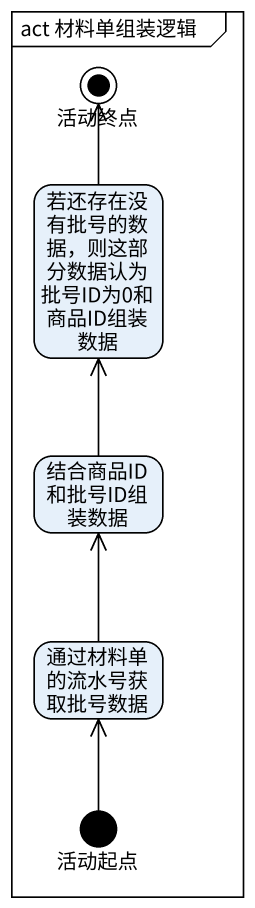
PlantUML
@startuml
mainframe act 材料单组装逻辑
hide empty description
state 活动终点 <<end>>
state "若还存在没有批号的数据，则这部分数据认为批号ID为0和商品ID组装数据" as 若还存在没有批号的数据
state 结合商品ID和批号ID组装数据
state 通过材料单的流水号获取批号数据
state 活动起点 <<start>>
若还存在没有批号的数据 -up-> 活动终点
结合商品ID和批号ID组装数据 -up-> 若还存在没有批号的数据
通过材料单的流水号获取批号数据 -up-> 结合商品ID和批号ID组装数据
活动起点 -up-> 通过材料单的流水号获取批号数据
@enduml
